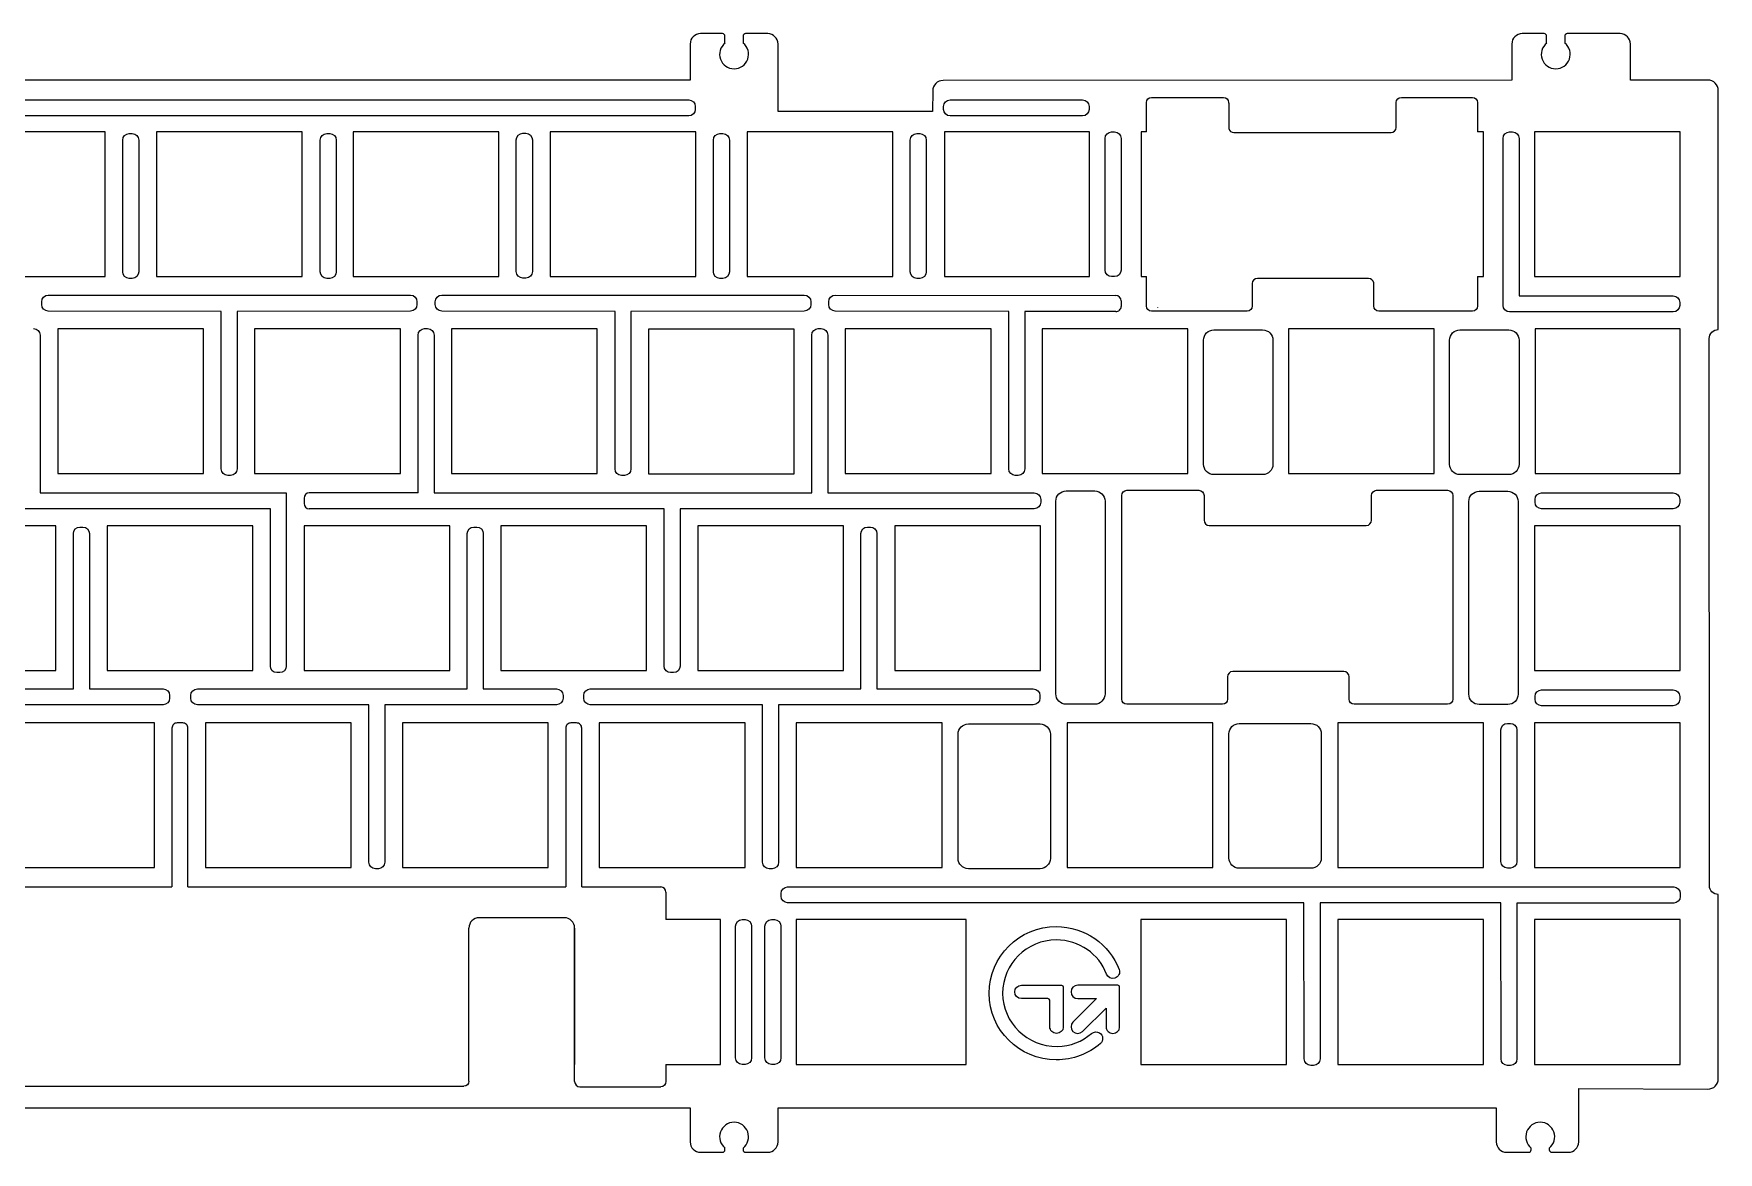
# Model space of a CAD drawing. Header units: millimetres. Extents: x 2212 to 2519, y 1522 to 1630.
# Drawn here: x 2356.5 to 2519.5, y 1521.7 to 1629.9 of the extents above; entities that cross this region are included whole.
import ezdxf

# ---------------------------------------------------------------- set-up
doc = ezdxf.new("R2010")
doc.units = ezdxf.units.MM
doc.layers.add('图层 1', color=7, linetype='Continuous', lineweight=0)

msp = doc.modelspace()

# ---------------------------------------------------------------- linework, layer by layer
at = {"color": 7, "true_color": 0xffffff}
for p, q in [((2420, 1628.93), (2420, 1625.42)), ((2428.5, 1622.41), (2428.5, 1628.93)), ((2499.5, 1628.93), (2499.5, 1625.42)), ((2510.97, 1625.44), (2510.97, 1628.93)), ((2420, 1625.42), (2311.75, 1625.42)), ((2499.5, 1625.42), (2444.47, 1625.4)), ((2518.47, 1625.44), (2510.97, 1625.44)), ((2311.88, 1623.52), (2419.87, 1623.52)), ((2443.47, 1624.4), (2443.45, 1622.41)), ((2445.15, 1623.52), (2457.97, 1623.52)), ((2464.64, 1623.77), (2471.6, 1623.77)), ((2488.81, 1623.77), (2495.68, 1623.77)), ((2519.47, 1601.31), (2519.47, 1624.43)), ((2419.87, 1621.98), (2311.88, 1621.98)), ((2420.5, 1622.89), (2420.5, 1622.61)), ((2443.45, 1622.41), (2428.5, 1622.41)), ((2444.52, 1622.61), (2444.52, 1622.89)), ((2457.97, 1621.98), (2445.15, 1621.98)), ((2458.6, 1622.89), (2458.6, 1622.61)), ((2464.14, 1620.43), (2464.14, 1623.27)), ((2472.1, 1623.27), (2472.1, 1623.25)), ((2472.11, 1623.16), (2472.11, 1620.77)), ((2488.31, 1620.86), (2488.31, 1623.27)), ((2496.18, 1623.27), (2496.18, 1623.25)), ((2496.18, 1623.16), (2496.18, 1620.43)), ((2365.73, 1620.26), (2366.01, 1620.26)), ((2384.84, 1620.26), (2385.13, 1620.26)), ((2403.82, 1620.29), (2404.1, 1620.29)), ((2422.88, 1620.26), (2423.16, 1620.26)), ((2441.93, 1620.26), (2442.21, 1620.26)), ((2460.78, 1620.43), (2461.07, 1620.43)), ((2472.6, 1620.36), (2487.81, 1620.36)), ((2499.28, 1620.43), (2499.57, 1620.43)), ((2365.1, 1606.9), (2365.1, 1619.63)), ((2366.65, 1619.63), (2366.65, 1606.9)), ((2384.21, 1606.9), (2384.21, 1619.63)), ((2385.76, 1619.63), (2385.76, 1606.9)), ((2403.18, 1606.92), (2403.18, 1619.66)), ((2404.73, 1619.66), (2404.73, 1606.92)), ((2422.25, 1606.9), (2422.25, 1619.63)), ((2423.8, 1619.63), (2423.8, 1606.9)), ((2441.3, 1606.9), (2441.3, 1619.63)), ((2442.85, 1619.63), (2442.85, 1606.9)), ((2460.15, 1607.06), (2460.15, 1619.8)), ((2461.7, 1619.8), (2461.7, 1607.06)), ((2498.65, 1603.65), (2498.65, 1619.8)), ((2500.2, 1619.8), (2500.2, 1604.56)), ((2366.01, 1606.26), (2365.73, 1606.26)), ((2385.13, 1606.26), (2384.84, 1606.26)), ((2404.1, 1606.29), (2403.82, 1606.29)), ((2423.16, 1606.26), (2422.88, 1606.26)), ((2442.21, 1606.26), (2441.93, 1606.26)), ((2461.07, 1606.43), (2460.78, 1606.43)), ((2464.14, 1603.69), (2464.14, 1606.43)), ((2474.38, 1605.75), (2474.38, 1603.59)), ((2485.64, 1606.25), (2474.88, 1606.25)), ((2486.14, 1603.69), (2486.14, 1605.84)), ((2496.18, 1606.43), (2496.18, 1603.59)), ((2357.26, 1603.72), (2357.26, 1604)), ((2357.89, 1604.64), (2392.94, 1604.64)), ((2393.57, 1604), (2393.57, 1603.72)), ((2395.33, 1603.72), (2395.33, 1604)), ((2395.96, 1604.64), (2431.04, 1604.64)), ((2431.68, 1604), (2431.68, 1603.72)), ((2433.41, 1603.72), (2433.41, 1604)), ((2434.04, 1604.64), (2461.2, 1604.6)), ((2500.2, 1604.56), (2515.12, 1604.56)), ((2515.75, 1603.93), (2515.75, 1603.65)), ((2374.63, 1603.05), (2357.89, 1603.09)), ((2374.63, 1587.83), (2374.63, 1603.05)), ((2392.94, 1603.09), (2376.17, 1603.05)), ((2376.17, 1603.05), (2376.17, 1587.83)), ((2412.73, 1603.05), (2395.96, 1603.09)), ((2412.73, 1587.83), (2412.73, 1603.05)), ((2431.04, 1603.09), (2414.27, 1603.05)), ((2414.27, 1603.05), (2414.27, 1587.83)), ((2450.83, 1603.06), (2434.04, 1603.09)), ((2450.83, 1587.83), (2450.83, 1603.06)), ((2461.2, 1603.05), (2452.37, 1603.06)), ((2452.37, 1603.06), (2452.37, 1587.83)), ((2464.14, 1603.59), (2464.14, 1603.61)), ((2473.88, 1603.09), (2464.64, 1603.09)), ((2465.24, 1603.4), (2465.24, 1603.43)), ((2486.14, 1603.59), (2486.14, 1603.61)), ((2495.68, 1603.09), (2486.64, 1603.09)), ((2515.12, 1603.02), (2499.28, 1603.02)), ((2357.11, 1600.77), (2357.11, 1585.51)), ((2393.68, 1585.51), (2393.68, 1600.77)), ((2394.3, 1601.4), (2394.59, 1601.4)), ((2395.22, 1600.77), (2395.22, 1585.51)), ((2431.77, 1585.51), (2431.77, 1600.77)), ((2432.4, 1601.4), (2432.68, 1601.4)), ((2433.31, 1600.77), (2433.31, 1585.51)), ((2470.67, 1601.28), (2475.39, 1601.28)), ((2494.48, 1601.28), (2499.2, 1601.28)), ((2469.67, 1588.28), (2469.67, 1600.28)), ((2476.39, 1600.28), (2476.39, 1588.28)), ((2493.48, 1588.28), (2493.48, 1600.28)), ((2500.2, 1600.28), (2500.2, 1588.28)), ((2518.61, 1547.53), (2518.6, 1600.44)), ((2375.54, 1587.2), (2375.26, 1587.2)), ((2413.64, 1587.2), (2413.36, 1587.2)), ((2451.74, 1587.2), (2451.46, 1587.2)), ((2475.39, 1587.28), (2470.67, 1587.28)), ((2499.2, 1587.28), (2494.48, 1587.28)), ((2357.11, 1585.51), (2380.92, 1585.51)), ((2380.92, 1585.51), (2380.92, 1568.76)), ((2382.64, 1585.01), (2382.64, 1584.47)), ((2393.68, 1585.51), (2383.14, 1585.51)), ((2395.22, 1585.51), (2431.77, 1585.51)), ((2433.31, 1585.51), (2453.29, 1585.51)), ((2453.92, 1584.88), (2453.92, 1584.6)), ((2455.38, 1566.07), (2455.38, 1584.7)), ((2456.38, 1585.7), (2459.14, 1585.7)), ((2460.14, 1584.7), (2460.14, 1566.07)), ((2461.76, 1565.57), (2461.76, 1585.26)), ((2462.26, 1585.76), (2469.22, 1585.76)), ((2469.72, 1585.26), (2469.72, 1582.86)), ((2485.92, 1582.86), (2485.92, 1585.26)), ((2486.42, 1585.76), (2493.29, 1585.76)), ((2493.79, 1585.26), (2493.79, 1565.57)), ((2495.34, 1566.04), (2495.34, 1584.67)), ((2496.34, 1585.67), (2499.11, 1585.67)), ((2500.11, 1584.67), (2500.11, 1566.04)), ((2501.75, 1584.6), (2501.75, 1584.88)), ((2502.38, 1585.51), (2515.12, 1585.51)), ((2515.75, 1584.88), (2515.75, 1584.6)), ((2379.38, 1583.97), (2342.82, 1583.97)), ((2379.38, 1568.76), (2379.38, 1583.97)), ((2417.48, 1583.97), (2383.14, 1583.97)), ((2417.48, 1568.76), (2417.48, 1583.97)), ((2453.29, 1583.97), (2419.02, 1583.97)), ((2419.02, 1583.97), (2419.02, 1568.76)), ((2515.12, 1583.97), (2502.38, 1583.97)), ((2360.32, 1566.55), (2360.32, 1581.58)), ((2360.95, 1582.21), (2361.24, 1582.21)), ((2361.87, 1581.58), (2361.87, 1566.55)), ((2398.44, 1566.55), (2398.44, 1581.58)), ((2399.07, 1582.21), (2399.35, 1582.21)), ((2399.98, 1581.58), (2399.98, 1566.55)), ((2436.52, 1566.55), (2436.52, 1581.58)), ((2437.15, 1582.21), (2437.44, 1582.21)), ((2438.07, 1581.58), (2438.07, 1566.55)), ((2470.22, 1582.36), (2485.42, 1582.36)), ((2380.3, 1568.13), (2380.01, 1568.13)), ((2418.4, 1568.13), (2418.11, 1568.13)), ((2483.26, 1568.23), (2472.49, 1568.23)), ((2334.26, 1566.55), (2360.32, 1566.55)), ((2361.87, 1566.55), (2369, 1566.55)), ((2372.32, 1566.55), (2398.44, 1566.55)), ((2399.98, 1566.55), (2407.06, 1566.55)), ((2410.34, 1566.55), (2436.52, 1566.55)), ((2438.07, 1566.55), (2453.2, 1566.55)), ((2471.99, 1567.73), (2471.99, 1565.57)), ((2483.76, 1565.57), (2483.76, 1567.73)), ((2502.38, 1566.46), (2515.12, 1566.46)), ((2369, 1565.01), (2352.4, 1565.01)), ((2369.63, 1565.92), (2369.63, 1565.64)), ((2371.68, 1565.64), (2371.68, 1565.92)), ((2388.91, 1565.01), (2372.32, 1565.01)), ((2388.91, 1549.79), (2388.91, 1565.01)), ((2407.06, 1565.01), (2390.46, 1565.01)), ((2390.46, 1565.01), (2390.46, 1549.79)), ((2407.7, 1565.92), (2407.7, 1565.64)), ((2409.71, 1565.64), (2409.71, 1565.92)), ((2427.01, 1565.01), (2410.34, 1565.01)), ((2427.01, 1549.79), (2427.01, 1565.01)), ((2453.2, 1565.01), (2428.56, 1565.01)), ((2428.56, 1565.01), (2428.56, 1549.79)), ((2453.84, 1565.92), (2453.84, 1565.64)), ((2459.14, 1565.07), (2456.38, 1565.07)), ((2471.49, 1565.07), (2462.26, 1565.07)), ((2493.29, 1565.07), (2484.26, 1565.07)), ((2499.11, 1565.04), (2496.34, 1565.04)), ((2501.75, 1565.55), (2501.75, 1565.83)), ((2515.12, 1564.92), (2502.38, 1564.92)), ((2515.75, 1565.83), (2515.75, 1565.55)), ((2446.92, 1563.16), (2453.85, 1563.16)), ((2473.13, 1563.2), (2480.06, 1563.2)), ((2499.07, 1563.22), (2499.36, 1563.22)), ((2445.92, 1550.16), (2445.92, 1562.16)), ((2454.85, 1562.16), (2454.85, 1550.16)), ((2472.13, 1550.2), (2472.13, 1562.2)), ((2481.06, 1562.2), (2481.06, 1550.2)), ((2498.44, 1549.85), (2498.44, 1562.59)), ((2499.99, 1562.59), (2499.99, 1549.85)), ((2389.83, 1549.15), (2389.54, 1549.15)), ((2427.93, 1549.15), (2427.64, 1549.15)), ((2453.85, 1549.16), (2446.92, 1549.16)), ((2480.06, 1549.2), (2473.13, 1549.2)), ((2499.36, 1549.22), (2499.07, 1549.22)), ((2429.43, 1547.4), (2515.16, 1547.39)), ((2428.8, 1546.49), (2428.8, 1546.77)), ((2479.39, 1545.85), (2429.43, 1545.86)), ((2479.41, 1530.76), (2479.39, 1545.85)), ((2498.44, 1545.85), (2480.94, 1545.85)), ((2480.94, 1545.85), (2480.95, 1530.76)), ((2498.46, 1530.76), (2498.44, 1545.85)), ((2515.16, 1545.84), (2499.99, 1545.84)), ((2499.99, 1545.84), (2500, 1530.76)), ((2515.79, 1546.76), (2515.79, 1546.47)), ((2519.47, 1528.84), (2519.48, 1546.66)), ((2424.4, 1530.86), (2424.4, 1543.6)), ((2425.03, 1544.23), (2425.32, 1544.23)), ((2425.95, 1543.6), (2425.95, 1530.86)), ((2427.24, 1530.86), (2427.24, 1543.6)), ((2427.87, 1544.23), (2428.15, 1544.23)), ((2428.78, 1543.6), (2428.78, 1530.86)), ((2425.32, 1530.23), (2425.03, 1530.23)), ((2428.15, 1530.23), (2427.87, 1530.23)), ((2480.32, 1530.13), (2480.04, 1530.13)), ((2499.37, 1530.13), (2499.09, 1530.13)), ((2505.97, 1527.89), (2518.47, 1527.84)), ((2505.97, 1522.73), (2505.97, 1527.89)), ((2311.75, 1526.04), (2420, 1526.04)), ((2420, 1526.04), (2420, 1522.73)), ((2428.5, 1526.04), (2498, 1526.03)), ((2428.5, 1522.73), (2428.5, 1526.04)), ((2498, 1526.03), (2498, 1522.73))]:
    msp.add_line(p, q, dxfattribs=at)
at = {"color": 7, "linetype": 'Continuous', "true_color": 0xffffff}
for p, q in [((2461.7, 1604.1), (2461.7, 1603.55)), ((2409.51, 1547.39), (2417.16, 1547.39)), ((2417.66, 1546.89), (2417.66, 1544.23)), ((2407.82, 1544.42), (2399.59, 1544.42)), ((2398.59, 1528.62), (2398.59, 1543.42)), ((2408.82, 1528.56), (2408.82, 1543.42)), ((2417.66, 1530.23), (2417.66, 1528.56)), ((2409.32, 1528.06), (2417.15, 1528.06))]:
    msp.add_line(p, q, dxfattribs=at)
msp.add_line((2290.8, 1528.12), (2398.09, 1528.12))
at = {"color": 7, "true_color": 0xffffff}
for points in [[(2423.37, 1629.01), (2423.37, 1629.68, 0.414217), (2423.12, 1629.93), (2421, 1629.93)], [(2427.5, 1629.93), (2425.37, 1629.93, 0.414214), (2425.12, 1629.68), (2425.12, 1629.01)], [(2502.87, 1629.01), (2502.87, 1629.68, 0.414214), (2502.62, 1629.93), (2500.5, 1629.93)], [(2509.97, 1629.93), (2504.87, 1629.93, 0.414214), (2504.62, 1629.68), (2504.62, 1629.01)], [(2421, 1521.73), (2423.12, 1521.73, 0.414214), (2423.37, 1521.98), (2423.37, 1522.14)], [(2425.12, 1522.14), (2425.12, 1521.98, 0.414214), (2425.37, 1521.73), (2427.5, 1521.73)], [(2499, 1521.73), (2501.12, 1521.73, 0.414214), (2501.37, 1521.98), (2501.37, 1522.14)], [(2503.12, 1522.14), (2503.12, 1521.98, 0.414214), (2503.37, 1521.73), (2504.97, 1521.73)]]:
    msp.add_lwpolyline(points, format="xyb", dxfattribs=at)
for points in [[(2363.4, 1606.43), (2363.4, 1620.43), (2349.3, 1620.43), (2349.3, 1606.43)], [(2382.45, 1620.43), (2368.35, 1620.43), (2368.35, 1606.43), (2382.45, 1606.43)], [(2401.5, 1620.43), (2387.4, 1620.43), (2387.4, 1606.43), (2401.5, 1606.43)], [(2420.55, 1620.43), (2406.45, 1620.43), (2406.45, 1606.43), (2420.55, 1606.43)], [(2439.6, 1606.43), (2439.6, 1620.43), (2425.5, 1620.43), (2425.5, 1606.43)], [(2444.6, 1606.43), (2458.65, 1606.43), (2458.65, 1620.43), (2444.6, 1620.43)], [(2515.8, 1620.43), (2501.7, 1620.43), (2501.7, 1606.43), (2515.8, 1606.43)], [(2358.81, 1587.38), (2372.91, 1587.38), (2372.91, 1601.38), (2358.81, 1601.38)], [(2377.86, 1587.38), (2391.96, 1587.38), (2391.96, 1601.38), (2377.86, 1601.38)], [(2396.91, 1587.38), (2411.01, 1587.38), (2411.01, 1601.38), (2396.91, 1601.38)], [(2415.96, 1587.36), (2430.06, 1587.36), (2430.06, 1601.36), (2415.96, 1601.36)], [(2435.01, 1587.38), (2449.11, 1587.38), (2449.11, 1601.38), (2435.01, 1601.38)], [(2454.06, 1587.38), (2468.16, 1587.38), (2468.16, 1601.38), (2454.06, 1601.38)], [(2477.9, 1587.38), (2492, 1587.38), (2492, 1601.38), (2477.9, 1601.38)], [(2515.8, 1587.38), (2515.8, 1601.38), (2501.75, 1601.38), (2501.75, 1587.38)], [(2358.64, 1582.33), (2344.54, 1582.33), (2344.54, 1568.33), (2358.64, 1568.33)], [(2363.59, 1568.33), (2377.69, 1568.33), (2377.69, 1582.33), (2363.59, 1582.33)], [(2396.74, 1582.33), (2382.64, 1582.33), (2382.64, 1568.33), (2396.74, 1568.33)], [(2415.79, 1582.33), (2401.69, 1582.33), (2401.69, 1568.33), (2415.79, 1568.33)], [(2434.84, 1582.33), (2420.74, 1582.33), (2420.74, 1568.33), (2434.84, 1568.33)], [(2439.79, 1582.33), (2439.79, 1568.33), (2453.89, 1568.33), (2453.89, 1582.33)], [(2515.79, 1568.33), (2515.79, 1582.33), (2501.69, 1582.33), (2501.69, 1568.33)], [(2354.06, 1549.28), (2368.16, 1549.28), (2368.16, 1563.28), (2354.06, 1563.28)], [(2373.11, 1563.28), (2373.11, 1549.28), (2387.21, 1549.28), (2387.21, 1563.28)], [(2392.16, 1549.28), (2406.26, 1549.28), (2406.26, 1563.28), (2392.16, 1563.28)], [(2411.21, 1549.28), (2425.31, 1549.28), (2425.31, 1563.28), (2411.21, 1563.28)], [(2430.27, 1563.28), (2430.27, 1549.28), (2444.37, 1549.28), (2444.37, 1563.28)], [(2456.47, 1563.28), (2456.47, 1549.28), (2470.57, 1549.28), (2470.57, 1563.28)], [(2482.65, 1563.28), (2482.65, 1549.28), (2496.75, 1549.28), (2496.75, 1563.28)], [(2515.8, 1549.28), (2515.8, 1563.28), (2501.7, 1563.28), (2501.7, 1549.28)], [(2430.26, 1544.23), (2430.26, 1530.23), (2446.69, 1530.23), (2446.69, 1544.23)], [(2463.61, 1530.23), (2477.71, 1530.23), (2477.71, 1544.23), (2463.61, 1544.23)], [(2496.75, 1544.23), (2482.65, 1544.23), (2482.65, 1530.23), (2496.75, 1530.23)], [(2501.7, 1530.23), (2515.8, 1530.23), (2515.8, 1544.23), (2501.7, 1544.23)]]:
    msp.add_lwpolyline(points, close=True, dxfattribs=at)
for points in [[(2464.14, 1620.43), (2463.65, 1620.43), (2463.65, 1606.43), (2464.14, 1606.43)], [(2496.18, 1606.43), (2496.76, 1606.43), (2496.76, 1620.43), (2496.18, 1620.43)], [(2417.66, 1530.23), (2422.92, 1530.23), (2422.92, 1544.23), (2417.66, 1544.23)], [(2408.82, 1543.42), (2408.82, 1530.23)]]:
    msp.add_lwpolyline(points, dxfattribs=at)
at = {"color": 7, "linetype": 'Continuous', "true_color": 0xffffff}
for points in [[(2371.41, 1547.39), (2371.41, 1562.76, 0.414214), (2370.91, 1563.26), (2370.36, 1563.26, 0.414214), (2369.86, 1562.76), (2369.86, 1547.39)], [(2409.51, 1547.39), (2409.51, 1562.76, 0.414214), (2409.01, 1563.26), (2408.46, 1563.26, 0.414214), (2407.96, 1562.76), (2407.96, 1547.39)]]:
    msp.add_lwpolyline(points, format="xyb", dxfattribs=at)
for points in [[(2333.29, 1547.39), (2369.86, 1547.39)], [(2371.41, 1547.39), (2407.96, 1547.39)]]:
    msp.add_lwpolyline(points, dxfattribs=at)
at = {"color": 7, "true_color": 0xffffff}
for centre, radius, start, end in [((2424.25, 1627.93), 1.4, 128.7947, 51.1836), ((2424.25, 1627.93), 1.4, 128.7947, 51.1836), ((2503.75, 1627.93), 1.4, 128.7947, 51.1836), ((2503.75, 1627.93), 1.4, 128.7947, 51.1836), ((2383.14, 1585.01), 0.5, 90, 180), ((2383.14, 1584.47), 0.5, 180, 270), ((2424.25, 1523.23), 1.4, 308.729, 231.2098), ((2502.25, 1523.23), 1.4, 308.729, 231.2098)]:
    msp.add_arc(centre, radius, start, end, dxfattribs=at)
at = {"color": 7, "linetype": 'Continuous', "true_color": 0xffffff}
for centre, radius, start, end in [((2461.2, 1604.1), 0.5, 0, 89.919), ((2461.2, 1603.55), 0.5, 269.9678, 0), ((2417.16, 1546.89), 0.5, 0, 90), ((2399.59, 1543.42), 1, 90, 180), ((2407.82, 1543.42), 1, 0, 90)]:
    msp.add_arc(centre, radius, start, end, dxfattribs=at)
at = {"color": 7, "true_color": 0xffffff}
for points in [[(2421, 1629.93), (2420.45, 1629.93), (2420, 1629.48), (2420, 1628.93)], [(2428.5, 1628.93), (2428.5, 1629.48), (2428.05, 1629.93), (2427.5, 1629.93)], [(2500.5, 1629.93), (2499.94, 1629.93), (2499.5, 1629.48), (2499.5, 1628.93)], [(2510.97, 1628.93), (2510.97, 1629.48), (2510.52, 1629.93), (2509.97, 1629.93)], [(2444.47, 1625.4), (2443.92, 1625.4), (2443.47, 1624.95), (2443.47, 1624.4)], [(2519.47, 1624.43), (2519.47, 1624.99), (2519.03, 1625.44), (2518.47, 1625.44)], [(2419.87, 1623.52), (2420.21, 1623.52), (2420.5, 1623.24), (2420.5, 1622.89)], [(2444.52, 1622.89), (2444.52, 1623.24), (2444.8, 1623.52), (2445.15, 1623.52)], [(2457.97, 1623.52), (2458.31, 1623.52), (2458.6, 1623.24), (2458.6, 1622.89)], [(2464.14, 1623.27), (2464.14, 1623.54), (2464.36, 1623.77), (2464.64, 1623.77)], [(2471.6, 1623.77), (2471.88, 1623.77), (2472.1, 1623.54), (2472.1, 1623.27)], [(2488.31, 1623.27), (2488.31, 1623.54), (2488.53, 1623.77), (2488.81, 1623.77)], [(2495.68, 1623.77), (2495.95, 1623.77), (2496.18, 1623.54), (2496.18, 1623.27)], [(2420.5, 1622.61), (2420.5, 1622.26), (2420.21, 1621.98), (2419.87, 1621.98)], [(2445.15, 1621.98), (2444.8, 1621.98), (2444.52, 1622.26), (2444.52, 1622.61)], [(2458.6, 1622.61), (2458.6, 1622.26), (2458.31, 1621.98), (2457.97, 1621.98)], [(2472.1, 1623.25), (2472.11, 1623.22), (2472.11, 1623.19), (2472.11, 1623.16)], [(2496.18, 1623.25), (2496.18, 1623.22), (2496.18, 1623.19), (2496.18, 1623.16)], [(2365.1, 1619.63), (2365.1, 1619.98), (2365.38, 1620.26), (2365.73, 1620.26)], [(2366.01, 1620.26), (2366.36, 1620.26), (2366.65, 1619.98), (2366.65, 1619.63)], [(2384.21, 1619.63), (2384.21, 1619.98), (2384.5, 1620.26), (2384.84, 1620.26)], [(2385.13, 1620.26), (2385.47, 1620.26), (2385.76, 1619.98), (2385.76, 1619.63)], [(2403.18, 1619.66), (2403.18, 1620), (2403.47, 1620.29), (2403.82, 1620.29)], [(2404.1, 1620.29), (2404.45, 1620.29), (2404.73, 1620), (2404.73, 1619.66)], [(2422.25, 1619.63), (2422.25, 1619.98), (2422.53, 1620.26), (2422.88, 1620.26)], [(2423.16, 1620.26), (2423.51, 1620.26), (2423.8, 1619.98), (2423.8, 1619.63)], [(2441.3, 1619.63), (2441.3, 1619.98), (2441.58, 1620.26), (2441.93, 1620.26)], [(2442.21, 1620.26), (2442.56, 1620.26), (2442.85, 1619.98), (2442.85, 1619.63)], [(2460.15, 1619.8), (2460.15, 1620.14), (2460.44, 1620.43), (2460.78, 1620.43)], [(2461.07, 1620.43), (2461.41, 1620.43), (2461.7, 1620.14), (2461.7, 1619.8)], [(2472.11, 1620.77), (2472.15, 1620.54), (2472.36, 1620.36), (2472.6, 1620.36)], [(2487.81, 1620.36), (2488.08, 1620.36), (2488.31, 1620.58), (2488.31, 1620.86)], [(2498.65, 1619.8), (2498.65, 1620.14), (2498.94, 1620.43), (2499.28, 1620.43)], [(2499.57, 1620.43), (2499.91, 1620.43), (2500.2, 1620.14), (2500.2, 1619.8)], [(2365.73, 1606.26), (2365.38, 1606.26), (2365.1, 1606.55), (2365.1, 1606.9)], [(2366.65, 1606.9), (2366.65, 1606.55), (2366.36, 1606.26), (2366.01, 1606.26)], [(2384.84, 1606.26), (2384.5, 1606.26), (2384.21, 1606.55), (2384.21, 1606.9)], [(2385.76, 1606.9), (2385.76, 1606.55), (2385.47, 1606.26), (2385.13, 1606.26)], [(2403.82, 1606.29), (2403.47, 1606.29), (2403.18, 1606.57), (2403.18, 1606.92)], [(2404.73, 1606.92), (2404.73, 1606.57), (2404.45, 1606.29), (2404.1, 1606.29)], [(2422.88, 1606.26), (2422.53, 1606.26), (2422.25, 1606.55), (2422.25, 1606.9)], [(2423.8, 1606.9), (2423.8, 1606.55), (2423.51, 1606.26), (2423.16, 1606.26)], [(2441.93, 1606.26), (2441.58, 1606.26), (2441.3, 1606.55), (2441.3, 1606.9)], [(2442.85, 1606.9), (2442.85, 1606.55), (2442.56, 1606.26), (2442.21, 1606.26)], [(2460.78, 1606.43), (2460.44, 1606.43), (2460.15, 1606.71), (2460.15, 1607.06)], [(2461.7, 1607.06), (2461.7, 1606.71), (2461.41, 1606.43), (2461.07, 1606.43)], [(2474.88, 1606.25), (2474.6, 1606.25), (2474.38, 1606.03), (2474.38, 1605.75)], [(2486.14, 1605.84), (2486.1, 1606.07), (2485.89, 1606.25), (2485.64, 1606.25)], [(2357.26, 1604), (2357.26, 1604.35), (2357.54, 1604.64), (2357.89, 1604.64)], [(2392.94, 1604.64), (2393.29, 1604.64), (2393.57, 1604.35), (2393.57, 1604)], [(2395.33, 1604), (2395.33, 1604.35), (2395.61, 1604.64), (2395.96, 1604.64)], [(2431.04, 1604.64), (2431.39, 1604.64), (2431.68, 1604.35), (2431.68, 1604)], [(2433.41, 1604), (2433.41, 1604.35), (2433.69, 1604.64), (2434.04, 1604.64)], [(2498.65, 1603.93), (2498.65, 1603.93), (2498.65, 1603.93), (2498.65, 1603.93)], [(2515.12, 1604.56), (2515.46, 1604.56), (2515.75, 1604.28), (2515.75, 1603.93)], [(2357.89, 1603.09), (2357.54, 1603.09), (2357.26, 1603.38), (2357.26, 1603.72)], [(2393.57, 1603.72), (2393.57, 1603.38), (2393.29, 1603.09), (2392.94, 1603.09)], [(2395.96, 1603.09), (2395.61, 1603.09), (2395.33, 1603.38), (2395.33, 1603.72)], [(2431.68, 1603.72), (2431.68, 1603.38), (2431.39, 1603.09), (2431.04, 1603.09)], [(2434.04, 1603.09), (2433.69, 1603.09), (2433.41, 1603.38), (2433.41, 1603.72)], [(2464.14, 1603.61), (2464.14, 1603.64), (2464.14, 1603.66), (2464.14, 1603.69)], [(2464.64, 1603.09), (2464.37, 1603.09), (2464.14, 1603.31), (2464.14, 1603.59)], [(2474.38, 1603.59), (2474.38, 1603.31), (2474.15, 1603.09), (2473.88, 1603.09)], [(2486.14, 1603.61), (2486.14, 1603.64), (2486.14, 1603.66), (2486.14, 1603.69)], [(2486.64, 1603.09), (2486.37, 1603.09), (2486.14, 1603.31), (2486.14, 1603.59)], [(2496.18, 1603.59), (2496.18, 1603.31), (2495.96, 1603.09), (2495.68, 1603.09)], [(2499.28, 1603.02), (2498.94, 1603.02), (2498.65, 1603.3), (2498.65, 1603.65)], [(2515.75, 1603.65), (2515.75, 1603.3), (2515.46, 1603.02), (2515.12, 1603.02)], [(2356.48, 1601.4), (2356.83, 1601.4), (2357.11, 1601.12), (2357.11, 1600.77)], [(2393.68, 1600.77), (2393.68, 1601.12), (2393.96, 1601.4), (2394.3, 1601.4)], [(2394.59, 1601.4), (2394.94, 1601.4), (2395.22, 1601.12), (2395.22, 1600.77)], [(2431.77, 1600.77), (2431.77, 1601.12), (2432.05, 1601.4), (2432.4, 1601.4)], [(2432.68, 1601.4), (2433.03, 1601.4), (2433.31, 1601.12), (2433.31, 1600.77)], [(2469.67, 1600.28), (2469.67, 1600.83), (2470.12, 1601.28), (2470.67, 1601.28)], [(2475.39, 1601.28), (2475.94, 1601.28), (2476.39, 1600.83), (2476.39, 1600.28)], [(2493.48, 1600.28), (2493.48, 1600.83), (2493.93, 1601.28), (2494.48, 1601.28)], [(2499.2, 1601.28), (2499.75, 1601.28), (2500.2, 1600.83), (2500.2, 1600.28)], [(2518.6, 1600.44), (2518.6, 1600.92), (2518.99, 1601.31), (2519.47, 1601.31)], [(2375.26, 1587.2), (2374.91, 1587.2), (2374.63, 1587.49), (2374.63, 1587.83)], [(2376.17, 1587.83), (2376.17, 1587.49), (2375.88, 1587.2), (2375.54, 1587.2)], [(2413.36, 1587.2), (2413.01, 1587.2), (2412.73, 1587.49), (2412.73, 1587.83)], [(2414.27, 1587.83), (2414.27, 1587.49), (2413.98, 1587.2), (2413.64, 1587.2)], [(2451.46, 1587.2), (2451.11, 1587.2), (2450.83, 1587.48), (2450.83, 1587.83)], [(2452.37, 1587.83), (2452.37, 1587.48), (2452.09, 1587.2), (2451.74, 1587.2)], [(2470.67, 1587.28), (2470.12, 1587.28), (2469.67, 1587.73), (2469.67, 1588.28)], [(2476.39, 1588.28), (2476.39, 1587.73), (2475.94, 1587.28), (2475.39, 1587.28)], [(2494.48, 1587.28), (2493.93, 1587.28), (2493.48, 1587.73), (2493.48, 1588.28)], [(2500.2, 1588.28), (2500.2, 1587.73), (2499.75, 1587.28), (2499.2, 1587.28)], [(2453.29, 1585.51), (2453.64, 1585.51), (2453.92, 1585.23), (2453.92, 1584.88)], [(2453.92, 1584.6), (2453.92, 1584.25), (2453.64, 1583.97), (2453.29, 1583.97)], [(2455.38, 1584.7), (2455.38, 1585.25), (2455.83, 1585.7), (2456.38, 1585.7)], [(2459.14, 1585.7), (2459.69, 1585.7), (2460.14, 1585.25), (2460.14, 1584.7)], [(2461.76, 1585.26), (2461.76, 1585.54), (2461.98, 1585.76), (2462.26, 1585.76)], [(2469.22, 1585.76), (2469.5, 1585.76), (2469.72, 1585.54), (2469.72, 1585.26)], [(2485.92, 1585.26), (2485.92, 1585.54), (2486.15, 1585.76), (2486.42, 1585.76)], [(2493.29, 1585.76), (2493.57, 1585.76), (2493.79, 1585.54), (2493.79, 1585.26)], [(2495.34, 1584.67), (2495.34, 1585.22), (2495.79, 1585.67), (2496.34, 1585.67)], [(2499.11, 1585.67), (2499.66, 1585.67), (2500.11, 1585.22), (2500.11, 1584.67)], [(2501.75, 1584.88), (2501.75, 1585.23), (2502.03, 1585.51), (2502.38, 1585.51)], [(2502.38, 1583.97), (2502.03, 1583.97), (2501.75, 1584.25), (2501.75, 1584.6)], [(2515.12, 1585.51), (2515.46, 1585.51), (2515.75, 1585.23), (2515.75, 1584.88)], [(2515.75, 1584.6), (2515.75, 1584.25), (2515.46, 1583.97), (2515.12, 1583.97)], [(2469.72, 1582.86), (2469.72, 1582.58), (2469.95, 1582.36), (2470.22, 1582.36)], [(2485.42, 1582.36), (2485.7, 1582.36), (2485.92, 1582.58), (2485.92, 1582.86)], [(2360.32, 1581.58), (2360.32, 1581.92), (2360.61, 1582.21), (2360.95, 1582.21)], [(2361.24, 1582.21), (2361.58, 1582.21), (2361.87, 1581.92), (2361.87, 1581.58)], [(2398.44, 1581.58), (2398.44, 1581.92), (2398.72, 1582.21), (2399.07, 1582.21)], [(2399.35, 1582.21), (2399.7, 1582.21), (2399.98, 1581.92), (2399.98, 1581.58)], [(2436.52, 1581.58), (2436.52, 1581.92), (2436.81, 1582.21), (2437.15, 1582.21)], [(2437.44, 1582.21), (2437.78, 1582.21), (2438.07, 1581.92), (2438.07, 1581.58)], [(2380.01, 1568.13), (2379.66, 1568.13), (2379.38, 1568.41), (2379.38, 1568.76)], [(2380.92, 1568.76), (2380.92, 1568.41), (2380.64, 1568.13), (2380.3, 1568.13)], [(2418.11, 1568.13), (2417.76, 1568.13), (2417.48, 1568.41), (2417.48, 1568.76)], [(2419.02, 1568.76), (2419.02, 1568.41), (2418.74, 1568.13), (2418.4, 1568.13)], [(2472.49, 1568.23), (2472.21, 1568.23), (2471.99, 1568.01), (2471.99, 1567.73)], [(2483.76, 1567.73), (2483.76, 1568.01), (2483.53, 1568.23), (2483.26, 1568.23)], [(2369, 1566.55), (2369.35, 1566.55), (2369.63, 1566.27), (2369.63, 1565.92)], [(2371.68, 1565.92), (2371.68, 1566.27), (2371.97, 1566.55), (2372.32, 1566.55)], [(2407.06, 1566.55), (2407.41, 1566.55), (2407.7, 1566.27), (2407.7, 1565.92)], [(2409.71, 1565.92), (2409.71, 1566.27), (2409.99, 1566.55), (2410.34, 1566.55)], [(2453.2, 1566.55), (2453.55, 1566.55), (2453.84, 1566.27), (2453.84, 1565.92)], [(2501.75, 1565.83), (2501.75, 1566.18), (2502.03, 1566.46), (2502.38, 1566.46)], [(2515.12, 1566.46), (2515.46, 1566.46), (2515.75, 1566.18), (2515.75, 1565.83)], [(2369.63, 1565.64), (2369.63, 1565.3), (2369.35, 1565.01), (2369, 1565.01)], [(2372.32, 1565.01), (2371.97, 1565.01), (2371.68, 1565.3), (2371.68, 1565.64)], [(2407.7, 1565.64), (2407.7, 1565.3), (2407.41, 1565.01), (2407.06, 1565.01)], [(2410.34, 1565.01), (2409.99, 1565.01), (2409.71, 1565.3), (2409.71, 1565.64)], [(2453.84, 1565.64), (2453.84, 1565.3), (2453.55, 1565.01), (2453.2, 1565.01)], [(2456.38, 1565.07), (2455.83, 1565.07), (2455.38, 1565.52), (2455.38, 1566.07)], [(2460.14, 1566.07), (2460.14, 1565.52), (2459.69, 1565.07), (2459.14, 1565.07)], [(2462.26, 1565.07), (2461.98, 1565.07), (2461.76, 1565.29), (2461.76, 1565.57)], [(2471.99, 1565.57), (2471.99, 1565.29), (2471.77, 1565.07), (2471.49, 1565.07)], [(2484.26, 1565.07), (2483.98, 1565.07), (2483.76, 1565.29), (2483.76, 1565.57)], [(2493.79, 1565.57), (2493.79, 1565.29), (2493.57, 1565.07), (2493.29, 1565.07)], [(2496.34, 1565.04), (2495.79, 1565.04), (2495.34, 1565.49), (2495.34, 1566.04)], [(2500.11, 1566.04), (2500.11, 1565.49), (2499.66, 1565.04), (2499.11, 1565.04)], [(2502.38, 1564.92), (2502.03, 1564.92), (2501.75, 1565.2), (2501.75, 1565.55)], [(2515.75, 1565.55), (2515.75, 1565.2), (2515.46, 1564.92), (2515.12, 1564.92)], [(2445.92, 1562.16), (2445.92, 1562.71), (2446.37, 1563.16), (2446.92, 1563.16)], [(2453.85, 1563.16), (2454.4, 1563.16), (2454.85, 1562.71), (2454.85, 1562.16)], [(2472.13, 1562.2), (2472.13, 1562.75), (2472.58, 1563.2), (2473.13, 1563.2)], [(2480.06, 1563.2), (2480.61, 1563.2), (2481.06, 1562.75), (2481.06, 1562.2)], [(2498.44, 1562.59), (2498.44, 1562.93), (2498.73, 1563.22), (2499.07, 1563.22)], [(2499.36, 1563.22), (2499.7, 1563.22), (2499.99, 1562.93), (2499.99, 1562.59)], [(2446.92, 1549.16), (2446.37, 1549.16), (2445.92, 1549.61), (2445.92, 1550.16)], [(2454.85, 1550.16), (2454.85, 1549.61), (2454.4, 1549.16), (2453.85, 1549.16)], [(2473.13, 1549.2), (2472.58, 1549.2), (2472.13, 1549.65), (2472.13, 1550.2)], [(2481.06, 1550.2), (2481.06, 1549.65), (2480.61, 1549.2), (2480.06, 1549.2)], [(2389.54, 1549.15), (2389.2, 1549.15), (2388.91, 1549.44), (2388.91, 1549.79)], [(2390.46, 1549.79), (2390.46, 1549.44), (2390.17, 1549.15), (2389.83, 1549.15)], [(2427.64, 1549.15), (2427.3, 1549.15), (2427.01, 1549.44), (2427.01, 1549.79)], [(2428.56, 1549.79), (2428.56, 1549.44), (2428.27, 1549.15), (2427.93, 1549.15)], [(2499.07, 1549.22), (2498.73, 1549.22), (2498.44, 1549.5), (2498.44, 1549.85)], [(2499.99, 1549.85), (2499.99, 1549.5), (2499.7, 1549.22), (2499.36, 1549.22)], [(2428.8, 1546.77), (2428.8, 1547.12), (2429.08, 1547.4), (2429.43, 1547.4)], [(2515.16, 1547.39), (2515.51, 1547.39), (2515.79, 1547.1), (2515.79, 1546.76)], [(2519.48, 1546.66), (2519, 1546.68), (2518.61, 1547.05), (2518.61, 1547.53)], [(2429.43, 1545.86), (2429.08, 1545.86), (2428.8, 1546.14), (2428.8, 1546.49)], [(2515.79, 1546.47), (2515.79, 1546.13), (2515.51, 1545.84), (2515.16, 1545.84)], [(2424.4, 1543.6), (2424.4, 1543.94), (2424.69, 1544.23), (2425.03, 1544.23)], [(2425.32, 1544.23), (2425.66, 1544.23), (2425.95, 1543.94), (2425.95, 1543.6)], [(2427.24, 1543.6), (2427.24, 1543.94), (2427.52, 1544.23), (2427.87, 1544.23)], [(2428.15, 1544.23), (2428.5, 1544.23), (2428.78, 1543.94), (2428.78, 1543.6)], [(2425.03, 1530.23), (2424.69, 1530.23), (2424.4, 1530.51), (2424.4, 1530.86)], [(2425.95, 1530.86), (2425.95, 1530.51), (2425.66, 1530.23), (2425.32, 1530.23)], [(2427.87, 1530.23), (2427.52, 1530.23), (2427.24, 1530.51), (2427.24, 1530.86)], [(2428.78, 1530.86), (2428.78, 1530.51), (2428.5, 1530.23), (2428.15, 1530.23)], [(2480.04, 1530.13), (2479.69, 1530.13), (2479.41, 1530.41), (2479.41, 1530.76)], [(2480.95, 1530.76), (2480.95, 1530.41), (2480.67, 1530.13), (2480.32, 1530.13)], [(2499.09, 1530.13), (2498.74, 1530.13), (2498.46, 1530.41), (2498.46, 1530.76)], [(2500, 1530.76), (2500, 1530.41), (2499.72, 1530.13), (2499.37, 1530.13)], [(2398.59, 1528.62), (2398.59, 1528.34), (2398.36, 1528.12), (2398.09, 1528.12)], [(2408.82, 1528.56), (2408.82, 1528.29), (2409.05, 1528.06), (2409.32, 1528.06)], [(2417.66, 1528.56), (2417.65, 1528.29), (2417.43, 1528.06), (2417.15, 1528.06)], [(2518.47, 1527.84), (2519.03, 1527.84), (2519.47, 1528.29), (2519.47, 1528.84)], [(2420, 1522.73), (2420, 1522.18), (2420.45, 1521.73), (2421, 1521.73)], [(2427.5, 1521.73), (2428.05, 1521.73), (2428.5, 1522.18), (2428.5, 1522.73)], [(2498, 1522.73), (2498, 1522.18), (2498.44, 1521.73), (2499, 1521.73)], [(2504.97, 1521.73), (2505.52, 1521.73), (2505.97, 1522.18), (2505.97, 1522.73)]]:
    msp.add_open_spline(points, degree=3, dxfattribs=at)
at = {"layer": '图层 1', "color": 7, "lineweight": 9, "true_color": 0xffffff}
for points, knots in [([(2448.93, 1537.11), (2448.93, 1540.67), (2451.84, 1543.56), (2455.43, 1543.56), (2458.2, 1543.56), (2460.57, 1541.84), (2461.5, 1539.42)], [7, 7, 7, 7, 8, 8, 8, 9, 9, 9, 9]), ([(2460.29, 1538.97), (2459.54, 1540.9), (2457.65, 1542.27), (2455.43, 1542.27), (2452.56, 1542.27), (2450.23, 1539.96), (2450.23, 1537.1)], [12, 12, 12, 12, 13, 13, 13, 14, 14, 14, 14])]:
    msp.add_open_spline(points, degree=3, knots=knots, dxfattribs=at)
for points in [[(2461.09, 1538.58), (2460.76, 1538.48), (2460.41, 1538.65), (2460.29, 1538.97)], [(2461.5, 1539.42), (2461.64, 1539.08), (2461.45, 1538.69), (2461.09, 1538.58)], [(2455.42, 1530.67), (2451.83, 1530.68), (2448.93, 1533.55), (2448.93, 1537.11)], [(2450.23, 1537.1), (2450.24, 1534.26), (2452.64, 1531.92), (2455.51, 1531.96)], [(2451.4, 1537.25), (2451.41, 1537.6), (2451.7, 1537.89), (2452.06, 1537.89)], [(2452.05, 1536.6), (2451.69, 1536.6), (2451.4, 1536.89), (2451.4, 1537.25)], [(2452.06, 1537.89), (2452.06, 1537.89), (2455.93, 1537.89), (2455.93, 1537.89)], [(2455.93, 1537.89), (2456.02, 1537.89), (2456.1, 1537.81), (2456.1, 1537.72)], [(2456.1, 1537.72), (2456.1, 1537.72), (2456.1, 1533.83), (2456.1, 1533.83)], [(2457.5, 1537.89), (2457.14, 1537.89), (2456.85, 1537.6), (2456.85, 1537.25)], [(2456.85, 1537.25), (2456.85, 1536.89), (2457.14, 1536.6), (2457.5, 1536.6)], [(2461.38, 1537.89), (2461.38, 1537.89), (2457.5, 1537.89), (2457.5, 1537.89)], [(2461.09, 1538.58), (2461.09, 1538.58), (2461.09, 1538.58), (2461.09, 1538.58)], [(2461.55, 1537.72), (2461.55, 1537.81), (2461.47, 1537.89), (2461.38, 1537.89)], [(2461.55, 1533.83), (2461.55, 1533.83), (2461.55, 1537.72), (2461.55, 1537.72)], [(2454.62, 1536.6), (2454.62, 1536.6), (2452.05, 1536.6), (2452.05, 1536.6)], [(2454.8, 1536.43), (2454.8, 1536.52), (2454.72, 1536.6), (2454.62, 1536.6)], [(2454.8, 1533.88), (2454.8, 1533.88), (2454.8, 1536.43), (2454.8, 1536.43)], [(2459.32, 1536.6), (2459.32, 1536.6), (2457.04, 1534.33), (2457.04, 1534.33)], [(2457.5, 1536.6), (2457.5, 1536.6), (2459.32, 1536.6), (2459.32, 1536.6)], [(2457.96, 1533.42), (2457.96, 1533.42), (2460.24, 1535.68), (2460.24, 1535.68)], [(2460.24, 1535.68), (2460.24, 1535.68), (2460.24, 1533.88), (2460.24, 1533.88)], [(2454.99, 1533.42), (2454.87, 1533.54), (2454.8, 1533.7), (2454.8, 1533.88)], [(2456.1, 1533.83), (2456.1, 1533.48), (2455.81, 1533.23), (2455.45, 1533.23)], [(2457.04, 1534.33), (2456.79, 1534.08), (2456.79, 1533.67), (2457.04, 1533.42)], [(2460.24, 1533.88), (2460.24, 1533.7), (2460.31, 1533.54), (2460.43, 1533.42)], [(2460.89, 1533.23), (2461.25, 1533.23), (2461.55, 1533.48), (2461.55, 1533.83)], [(2455.45, 1533.23), (2455.27, 1533.23), (2455.1, 1533.3), (2454.99, 1533.42)], [(2459.69, 1532.24), (2458.54, 1531.26), (2457.05, 1530.67), (2455.42, 1530.67)], [(2455.51, 1531.96), (2456.78, 1531.98), (2457.94, 1532.45), (2458.84, 1533.22)], [(2457.04, 1533.42), (2457.04, 1533.42), (2457.04, 1533.42), (2457.04, 1533.42)], [(2457.04, 1533.42), (2457.29, 1533.17), (2457.71, 1533.17), (2457.96, 1533.42)], [(2458.84, 1533.22), (2459.05, 1533.4), (2459.36, 1533.43), (2459.6, 1533.28)], [(2459.6, 1533.28), (2459.98, 1533.05), (2460.02, 1532.53), (2459.69, 1532.24)], [(2460.43, 1533.42), (2460.55, 1533.3), (2460.71, 1533.23), (2460.89, 1533.23)]]:
    msp.add_open_spline(points, degree=3, dxfattribs=at)

doc.saveas('drawing.dxf')
